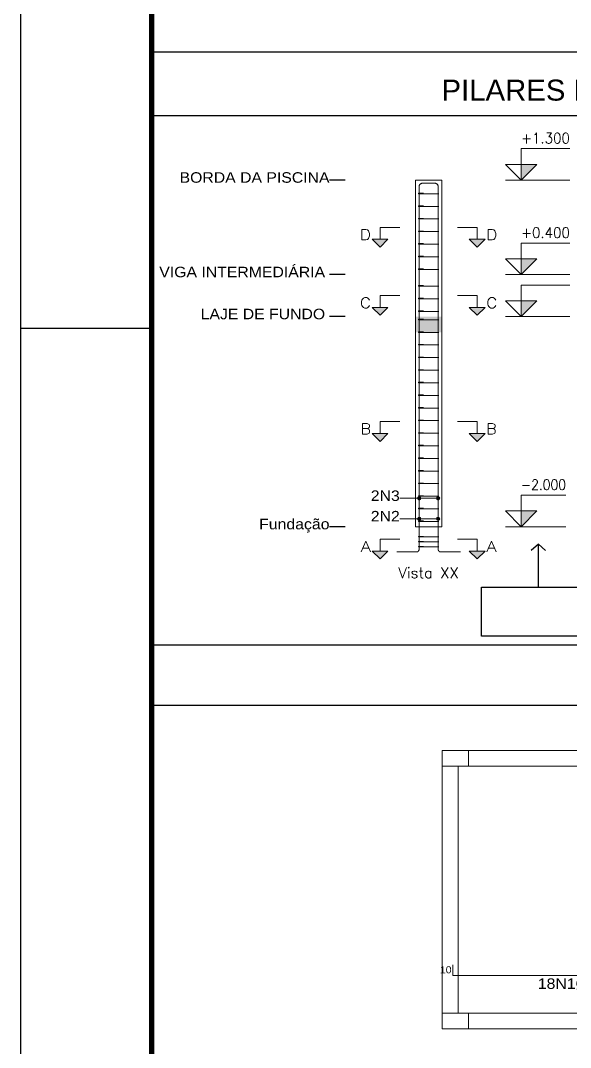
# Model space of a CAD drawing. Header units: centimetres. Extents: x 1386 to 1561, y 365 to 425.
# Drawn here: x 1476.57 to 1487.04, y 380.95 to 400.5 of the extents above; entities that cross this region are included whole.
import ezdxf
from ezdxf.enums import TextEntityAlignment as Align

# ---------------------------------------------------------------- set-up
doc = ezdxf.new("R2010")
doc.units = ezdxf.units.CM
for name, color, linetype, lineweight in [('ARM_LONGITUDINAL_Ø10', 33, 'Continuous', 9), ('ARM_LONGITUDINAL_Ø6_3', 31, 'Continuous', 9), ('ARM_TRANSVERSAL_Ø5', 120, 'Continuous', 9), ('CORTE_COTAS_DAS_PLANTAS', 4, 'Continuous', 9), ('CORTE_LINHAS_DA_TABELA_DE_DETALHE', 7, 'Continuous', 9), ('CORTE_PILAR_DE_CONCRETO', 1, 'Continuous', 9), ('CORTE_PISOS', 9, 'Continuous', 9), ('CORTE_SEGMENTOS_DE_CORTE_DE_SECOES', 12, 'Continuous', 9), ('CORTE_TEXTO_DAS_ELEVACOES_DOS_PILARES', 4, 'Continuous', 9), ('DT-Textos', 7, 'Continuous', 5), ('MUR_CARAS_HORMIGON', 5, 'Continuous', 9), ('PILAR_BETAO', 2, 'Continuous', 9), ('PILCP_ARM_LONG_LINHAS_DAS_ETIQUETAS_DAS_POSICOES_DE_ARMADURA_LONGITUDINAL', 106, 'Continuous', 9)]:
    doc.layers.add(name, color=color, linetype=linetype, lineweight=lineweight)
doc.layers.add('ARQ-FOLHA', color=7, linetype='Continuous')
doc.layers.add('PDF_Text', color=7, linetype='Continuous')
doc.styles.add('CYPETXT', font='romans__.ttf', dxfattribs={"height": 0.2})
doc.styles.add('PDF Arial', font='arial.ttf')
doc.styles.get("Standard").update_dxf_attribs({"font": 'arial.ttf'})

# ---------------------------------------------------------------- blocks, each defined once
blk = doc.blocks.new('FOLHA A1')
at = {"layer": 'ARQ-FOLHA'}
for p, q in [((0, 0), (0, -594)), ((0, -297), (25, -297))]:
    blk.add_line(p, q, dxfattribs=at)
at = {"layer": 'ARQ-FOLHA', "const_width": 1}
blk.add_lwpolyline([(25, -10), (25, -584), (831, -584), (831, -10), (25, -10)], dxfattribs=at)

msp = doc.modelspace()

# ---------------------------------------------------------------- hatches: boundary and pattern name
at = {"layer": 'CORTE_COTAS_DAS_PLANTAS'}
for points in [[(1486.1016, 397.4654), (1486.4016, 397.7654), (1486.1016, 397.7654)], [(1486.1016, 395.6654), (1486.4016, 395.9654), (1486.1016, 395.9654)], [(1486.1016, 394.8654), (1486.4016, 395.1654), (1486.1016, 395.1654)], [(1486.1016, 390.8654), (1486.4016, 391.1654), (1486.1016, 391.1654)]]:
    msp.add_hatch(color=256, dxfattribs=at).paths.add_polyline_path(points)
at = {"layer": 'CORTE_PISOS'}
for points in [[(1484.0906, 397.4654), (1484.5906, 397.4654), (1484.0906, 397.4654)], [(1484.0906, 395.6654), (1484.5906, 395.6654), (1484.0906, 395.6654)]]:
    msp.add_hatch(color=254, dxfattribs=at).paths.add_polyline_path(points, flags=0)
msp.add_hatch(color=254, dxfattribs=at).paths.add_polyline_path([(1484.0906, 394.5654), (1484.5906, 394.5654), (1484.5906, 394.8654), (1484.0906, 394.8654)])
at = {"layer": 'CORTE_SEGMENTOS_DE_CORTE_DE_SECOES'}
for points in [[(1483.2656, 396.3404), (1483.5656, 396.3404), (1483.4156, 396.1904)], [(1483.2656, 396.3404), (1483.5656, 396.3404), (1483.4156, 396.1904)], [(1485.1156, 396.3404), (1485.4156, 396.3404), (1485.2656, 396.1904)], [(1485.1156, 396.3404), (1485.4156, 396.3404), (1485.2656, 396.1904)], [(1483.2656, 395.0404), (1483.5656, 395.0404), (1483.4156, 394.8904)], [(1483.2656, 395.0404), (1483.5656, 395.0404), (1483.4156, 394.8904)], [(1485.1156, 395.0404), (1485.4156, 395.0404), (1485.2656, 394.8904)], [(1485.1156, 395.0404), (1485.4156, 395.0404), (1485.2656, 394.8904)], [(1483.2656, 392.6404), (1483.5656, 392.6404), (1483.4156, 392.4904)], [(1483.2656, 392.6404), (1483.5656, 392.6404), (1483.4156, 392.4904)], [(1485.1156, 392.6404), (1485.4156, 392.6404), (1485.2656, 392.4904)], [(1485.1156, 392.6404), (1485.4156, 392.6404), (1485.2656, 392.4904)], [(1483.2656, 390.4004), (1483.5656, 390.4004), (1483.4156, 390.2504)], [(1483.2656, 390.4004), (1483.5656, 390.4004), (1483.4156, 390.2504)], [(1485.1156, 390.4004), (1485.4156, 390.4004), (1485.2656, 390.2504)], [(1485.1156, 390.4004), (1485.4156, 390.4004), (1485.2656, 390.2504)]]:
    msp.add_hatch(color=256, dxfattribs=at).paths.add_polyline_path(points)
at = {"layer": 'PILCP_ARM_LONG_LINHAS_DAS_ETIQUETAS_DAS_POSICOES_DE_ARMADURA_LONGITUDINAL'}
h = msp.add_hatch(color=256, dxfattribs=at)
edge = h.paths.add_edge_path()
edge.add_arc((1484.1606, 391.4054), 0.032, 0, 360)
h = msp.add_hatch(color=256, dxfattribs=at)
edge = h.paths.add_edge_path()
edge.add_arc((1484.5206, 391.4054), 0.032, 0, 360)
h = msp.add_hatch(color=256, dxfattribs=at)
edge = h.paths.add_edge_path()
edge.add_arc((1484.1606, 391.0154), 0.032, 0, 360)
h = msp.add_hatch(color=256, dxfattribs=at)
edge = h.paths.add_edge_path()
edge.add_arc((1484.5206, 391.0154), 0.032, 0, 360)

# ---------------------------------------------------------------- linework, layer by layer
for p, q in [((1479.067, 399.9102), (1503.5152, 399.9102)), ((1479.1196, 398.6933), (1542.167, 398.6933)), ((1482.7526, 397.4654), (1482.4526, 397.4654)), ((1482.7526, 395.6654), (1482.4526, 395.6654)), ((1482.7526, 394.8654), (1482.4526, 394.8654)), ((1482.7526, 390.8654), (1482.4526, 390.8654)), ((1486.4339, 390.532), (1486.2938, 390.4106)), ((1486.4339, 389.7122), (1486.4339, 390.532)), ((1486.4339, 390.532), (1486.5671, 390.4133)), ((1479.067, 388.6129), (1542.1145, 388.6129)), ((1479.067, 387.4691), (1542.1145, 387.4691))]:
    msp.add_line(p, q)
msp.add_lwpolyline([(1485.3496, 389.7122), (1492.0273, 389.7122), (1492.0273, 388.7811), (1485.3496, 388.7811)], close=True)
at = {"layer": 'ARM_LONGITUDINAL_Ø10'}
for points in [[(1483.7363, 390.3854), (1484.1181, 390.3854), (1484.1218, 390.3856), (1484.1255, 390.3863), (1484.1291, 390.3874), (1484.1327, 390.389), (1484.1361, 390.391), (1484.1394, 390.3934), (1484.1425, 390.3962), (1484.1454, 390.3994), (1484.1481, 390.403), (1484.1506, 390.4068), (1484.1529, 390.411), (1484.1549, 390.4154), (1484.1566, 390.42), (1484.158, 390.4249), (1484.1591, 390.4299), (1484.1599, 390.435), (1484.1604, 390.4402), (1484.1606, 390.4454), (1484.1606, 397.3454), (1484.1608, 397.3506), (1484.1615, 397.3558), (1484.1626, 397.3609), (1484.1642, 397.3659), (1484.1662, 397.3708), (1484.1686, 397.3754), (1484.1714, 397.3798), (1484.1746, 397.384), (1484.1781, 397.3878), (1484.182, 397.3914), (1484.1861, 397.3945), (1484.1905, 397.3974), (1484.1951, 397.3998), (1484.2, 397.4018), (1484.2049, 397.4034), (1484.21, 397.4045), (1484.2152, 397.4052), (1484.2204, 397.4054), (1484.4607, 397.4054), (1484.466, 397.4052), (1484.4711, 397.4045), (1484.4762, 397.4034), (1484.4812, 397.4018), (1484.486, 397.3998), (1484.4907, 397.3974), (1484.4951, 397.3945), (1484.4992, 397.3914), (1484.5031, 397.3878), (1484.5066, 397.384), (1484.5098, 397.3798), (1484.5126, 397.3754), (1484.515, 397.3708), (1484.517, 397.3659), (1484.5186, 397.3609), (1484.5197, 397.3558), (1484.5204, 397.3506), (1484.5206, 397.3454), (1484.5206, 396.8863)], [(1483.7363, 390.3854), (1484.1181, 390.3854), (1484.1218, 390.3856), (1484.1255, 390.3863), (1484.1291, 390.3874), (1484.1327, 390.389), (1484.1361, 390.391), (1484.1394, 390.3934), (1484.1425, 390.3962), (1484.1454, 390.3994), (1484.1481, 390.403), (1484.1506, 390.4068), (1484.1529, 390.411), (1484.1549, 390.4154), (1484.1566, 390.42), (1484.158, 390.4249), (1484.1591, 390.4299), (1484.1599, 390.435), (1484.1604, 390.4402), (1484.1606, 390.4454), (1484.1606, 397.3454), (1484.1608, 397.3506), (1484.1615, 397.3558), (1484.1626, 397.3609), (1484.1642, 397.3659), (1484.1662, 397.3708), (1484.1686, 397.3754), (1484.1714, 397.3798), (1484.1746, 397.384), (1484.1781, 397.3878), (1484.182, 397.3914), (1484.1861, 397.3945), (1484.1905, 397.3974), (1484.1951, 397.3998), (1484.2, 397.4018), (1484.2049, 397.4034), (1484.21, 397.4045), (1484.2152, 397.4052), (1484.2204, 397.4054), (1484.4607, 397.4054), (1484.466, 397.4052), (1484.4711, 397.4045), (1484.4762, 397.4034), (1484.4812, 397.4018), (1484.486, 397.3998), (1484.4907, 397.3974), (1484.4951, 397.3945), (1484.4992, 397.3914), (1484.5031, 397.3878), (1484.5066, 397.384), (1484.5098, 397.3798), (1484.5126, 397.3754), (1484.515, 397.3708), (1484.517, 397.3659), (1484.5186, 397.3609), (1484.5197, 397.3558), (1484.5204, 397.3506), (1484.5206, 397.3454), (1484.5206, 396.8863)], [(1484.9448, 390.3854), (1484.563, 390.3854), (1484.5593, 390.3856), (1484.5556, 390.3863), (1484.552, 390.3874), (1484.5485, 390.389), (1484.5451, 390.391), (1484.5418, 390.3934), (1484.5387, 390.3962), (1484.5357, 390.3994), (1484.533, 390.403), (1484.5305, 390.4068), (1484.5282, 390.411), (1484.5263, 390.4154), (1484.5245, 390.42), (1484.5231, 390.4249), (1484.522, 390.4299), (1484.5212, 390.435), (1484.5207, 390.4402), (1484.5206, 390.4454), (1484.5206, 397.3454), (1484.5203, 397.3506), (1484.5197, 397.3558), (1484.5185, 397.3609), (1484.517, 397.3659), (1484.515, 397.3708), (1484.5126, 397.3754), (1484.5097, 397.3798), (1484.5066, 397.384), (1484.503, 397.3878), (1484.4992, 397.3914), (1484.495, 397.3945), (1484.4906, 397.3974), (1484.486, 397.3998), (1484.4812, 397.4018), (1484.4762, 397.4034), (1484.4711, 397.4045), (1484.4659, 397.4052), (1484.4607, 397.4054), (1484.2204, 397.4054), (1484.2152, 397.4052), (1484.21, 397.4045), (1484.2049, 397.4034), (1484.1999, 397.4018), (1484.1951, 397.3998), (1484.1905, 397.3974), (1484.1861, 397.3945), (1484.1819, 397.3914), (1484.1781, 397.3878), (1484.1746, 397.384), (1484.1714, 397.3798), (1484.1686, 397.3754), (1484.1662, 397.3708), (1484.1642, 397.3659), (1484.1626, 397.3609), (1484.1615, 397.3558), (1484.1608, 397.3506), (1484.1605, 397.3454), (1484.1605, 396.8863)], [(1484.9448, 390.3854), (1484.563, 390.3854), (1484.5593, 390.3856), (1484.5556, 390.3863), (1484.552, 390.3874), (1484.5485, 390.389), (1484.5451, 390.391), (1484.5418, 390.3934), (1484.5387, 390.3962), (1484.5357, 390.3994), (1484.533, 390.403), (1484.5305, 390.4068), (1484.5282, 390.411), (1484.5263, 390.4154), (1484.5245, 390.42), (1484.5231, 390.4249), (1484.522, 390.4299), (1484.5212, 390.435), (1484.5207, 390.4402), (1484.5206, 390.4454), (1484.5206, 397.3454), (1484.5203, 397.3506), (1484.5197, 397.3558), (1484.5185, 397.3609), (1484.517, 397.3659), (1484.515, 397.3708), (1484.5126, 397.3754), (1484.5097, 397.3798), (1484.5066, 397.384), (1484.503, 397.3878), (1484.4992, 397.3914), (1484.495, 397.3945), (1484.4906, 397.3974), (1484.486, 397.3998), (1484.4812, 397.4018), (1484.4762, 397.4034), (1484.4711, 397.4045), (1484.4659, 397.4052), (1484.4607, 397.4054), (1484.2204, 397.4054), (1484.2152, 397.4052), (1484.21, 397.4045), (1484.2049, 397.4034), (1484.1999, 397.4018), (1484.1951, 397.3998), (1484.1905, 397.3974), (1484.1861, 397.3945), (1484.1819, 397.3914), (1484.1781, 397.3878), (1484.1746, 397.384), (1484.1714, 397.3798), (1484.1686, 397.3754), (1484.1662, 397.3708), (1484.1642, 397.3659), (1484.1626, 397.3609), (1484.1615, 397.3558), (1484.1608, 397.3506), (1484.1605, 397.3454), (1484.1605, 396.8863)]]:
    msp.add_lwpolyline(points, dxfattribs=at)
at = {"layer": 'ARM_LONGITUDINAL_Ø6_3'}
msp.add_line((1484.8011, 382.3195), (1484.8011, 382.5195), dxfattribs=at)
msp.add_lwpolyline([(1484.8011, 382.3195), (1490.9611, 382.3195)], dxfattribs=at)
at = {"layer": 'ARM_TRANSVERSAL_Ø5'}
for points in [[(1484.2207, 397.2054), (1484.15, 397.2054), (1484.1484, 397.2054), (1484.1472, 397.2054), (1484.1463, 397.2054), (1484.1458, 397.2054), (1484.1467, 397.2054), (1484.1481, 397.2054), (1484.15, 397.2054), (1484.1522, 397.2054), (1484.1548, 397.2054), (1484.1576, 397.2054), (1484.1606, 397.2054), (1484.5206, 397.2054), (1484.5263, 397.2054), (1484.5312, 397.2054), (1484.5344, 397.2054), (1484.5356, 397.2054), (1484.5344, 397.2054), (1484.5312, 397.2054), (1484.5263, 397.2054), (1484.5206, 397.2054), (1484.1606, 397.2054), (1484.1548, 397.2054), (1484.15, 397.2054), (1484.1467, 397.2054), (1484.1456, 397.2054), (1484.1456, 397.2154), (1484.1459, 397.2154), (1484.1467, 397.2154), (1484.1481, 397.2154), (1484.15, 397.2154), (1484.1522, 397.2154), (1484.1548, 397.2154), (1484.1576, 397.2154), (1484.1606, 397.2154), (1484.1635, 397.2154), (1484.1663, 397.2154), (1484.1689, 397.2154), (1484.1712, 397.2154), (1484.2419, 397.2154)], [(1484.2207, 396.9654), (1484.15, 396.9654), (1484.1484, 396.9654), (1484.1472, 396.9654), (1484.1463, 396.9654), (1484.1458, 396.9654), (1484.1467, 396.9654), (1484.1481, 396.9654), (1484.15, 396.9654), (1484.1522, 396.9654), (1484.1548, 396.9654), (1484.1576, 396.9654), (1484.1606, 396.9654), (1484.5206, 396.9654), (1484.5263, 396.9654), (1484.5312, 396.9654), (1484.5344, 396.9654), (1484.5356, 396.9654), (1484.5344, 396.9654), (1484.5312, 396.9654), (1484.5263, 396.9654), (1484.5206, 396.9654), (1484.1606, 396.9654), (1484.1548, 396.9654), (1484.15, 396.9654), (1484.1467, 396.9654), (1484.1456, 396.9654), (1484.1456, 396.9754), (1484.1459, 396.9754), (1484.1467, 396.9754), (1484.1481, 396.9754), (1484.15, 396.9754), (1484.1522, 396.9754), (1484.1548, 396.9754), (1484.1576, 396.9754), (1484.1606, 396.9754), (1484.1635, 396.9754), (1484.1663, 396.9754), (1484.1689, 396.9754), (1484.1712, 396.9754), (1484.2419, 396.9754)], [(1484.2207, 396.7254), (1484.15, 396.7254), (1484.1484, 396.7254), (1484.1472, 396.7254), (1484.1463, 396.7254), (1484.1458, 396.7254), (1484.1467, 396.7254), (1484.1481, 396.7254), (1484.15, 396.7254), (1484.1522, 396.7254), (1484.1548, 396.7254), (1484.1576, 396.7254), (1484.1606, 396.7254), (1484.5206, 396.7254), (1484.5263, 396.7254), (1484.5312, 396.7254), (1484.5344, 396.7254), (1484.5356, 396.7254), (1484.5344, 396.7254), (1484.5312, 396.7254), (1484.5263, 396.7254), (1484.5206, 396.7254), (1484.1606, 396.7254), (1484.1548, 396.7254), (1484.15, 396.7254), (1484.1467, 396.7254), (1484.1456, 396.7254), (1484.1456, 396.7354), (1484.1459, 396.7354), (1484.1467, 396.7354), (1484.1481, 396.7354), (1484.15, 396.7354), (1484.1522, 396.7354), (1484.1548, 396.7354), (1484.1576, 396.7354), (1484.1606, 396.7354), (1484.1635, 396.7354), (1484.1663, 396.7354), (1484.1689, 396.7354), (1484.1712, 396.7354), (1484.2419, 396.7354)], [(1484.2207, 396.4854), (1484.15, 396.4854), (1484.1484, 396.4854), (1484.1472, 396.4854), (1484.1463, 396.4854), (1484.1458, 396.4854), (1484.1467, 396.4854), (1484.1481, 396.4854), (1484.15, 396.4854), (1484.1522, 396.4854), (1484.1548, 396.4854), (1484.1576, 396.4854), (1484.1606, 396.4854), (1484.5206, 396.4854), (1484.5263, 396.4854), (1484.5312, 396.4854), (1484.5344, 396.4854), (1484.5356, 396.4854), (1484.5344, 396.4854), (1484.5312, 396.4854), (1484.5263, 396.4854), (1484.5206, 396.4854), (1484.1606, 396.4854), (1484.1548, 396.4854), (1484.15, 396.4854), (1484.1467, 396.4854), (1484.1456, 396.4854), (1484.1456, 396.4954), (1484.1459, 396.4954), (1484.1467, 396.4954), (1484.1481, 396.4954), (1484.15, 396.4954), (1484.1522, 396.4954), (1484.1548, 396.4954), (1484.1576, 396.4954), (1484.1606, 396.4954), (1484.1635, 396.4954), (1484.1663, 396.4954), (1484.1689, 396.4954), (1484.1712, 396.4954), (1484.2419, 396.4954)], [(1484.2207, 396.2454), (1484.15, 396.2454), (1484.1484, 396.2454), (1484.1472, 396.2454), (1484.1463, 396.2454), (1484.1458, 396.2454), (1484.1467, 396.2454), (1484.1481, 396.2454), (1484.15, 396.2454), (1484.1522, 396.2454), (1484.1548, 396.2454), (1484.1576, 396.2454), (1484.1606, 396.2454), (1484.5206, 396.2454), (1484.5263, 396.2454), (1484.5312, 396.2454), (1484.5344, 396.2454), (1484.5356, 396.2454), (1484.5344, 396.2454), (1484.5312, 396.2454), (1484.5263, 396.2454), (1484.5206, 396.2454), (1484.1606, 396.2454), (1484.1548, 396.2454), (1484.15, 396.2454), (1484.1467, 396.2454), (1484.1456, 396.2454), (1484.1456, 396.2554), (1484.1459, 396.2554), (1484.1467, 396.2554), (1484.1481, 396.2554), (1484.15, 396.2554), (1484.1522, 396.2554), (1484.1548, 396.2554), (1484.1576, 396.2554), (1484.1606, 396.2554), (1484.1635, 396.2554), (1484.1663, 396.2554), (1484.1689, 396.2554), (1484.1712, 396.2554), (1484.2419, 396.2554)], [(1484.2207, 396.0054), (1484.15, 396.0054), (1484.1484, 396.0054), (1484.1472, 396.0054), (1484.1463, 396.0054), (1484.1458, 396.0054), (1484.1467, 396.0054), (1484.1481, 396.0054), (1484.15, 396.0054), (1484.1522, 396.0054), (1484.1548, 396.0054), (1484.1576, 396.0054), (1484.1606, 396.0054), (1484.5206, 396.0054), (1484.5263, 396.0054), (1484.5312, 396.0054), (1484.5344, 396.0054), (1484.5356, 396.0054), (1484.5344, 396.0054), (1484.5312, 396.0054), (1484.5263, 396.0054), (1484.5206, 396.0054), (1484.1606, 396.0054), (1484.1548, 396.0054), (1484.15, 396.0054), (1484.1467, 396.0054), (1484.1456, 396.0054), (1484.1456, 396.0154), (1484.1459, 396.0154), (1484.1467, 396.0154), (1484.1481, 396.0154), (1484.15, 396.0154), (1484.1522, 396.0154), (1484.1548, 396.0154), (1484.1576, 396.0154), (1484.1606, 396.0154), (1484.1635, 396.0154), (1484.1663, 396.0154), (1484.1689, 396.0154), (1484.1712, 396.0154), (1484.2419, 396.0154)], [(1484.2207, 395.7654), (1484.15, 395.7654), (1484.1484, 395.7654), (1484.1472, 395.7654), (1484.1463, 395.7654), (1484.1458, 395.7654), (1484.1467, 395.7654), (1484.1481, 395.7654), (1484.15, 395.7654), (1484.1522, 395.7654), (1484.1548, 395.7654), (1484.1576, 395.7654), (1484.1606, 395.7654), (1484.5206, 395.7654), (1484.5263, 395.7654), (1484.5312, 395.7654), (1484.5344, 395.7654), (1484.5356, 395.7654), (1484.5344, 395.7654), (1484.5312, 395.7654), (1484.5263, 395.7654), (1484.5206, 395.7654), (1484.1606, 395.7654), (1484.1548, 395.7654), (1484.15, 395.7654), (1484.1467, 395.7654), (1484.1456, 395.7654), (1484.1456, 395.7754), (1484.1459, 395.7754), (1484.1467, 395.7754), (1484.1481, 395.7754), (1484.15, 395.7754), (1484.1522, 395.7754), (1484.1548, 395.7754), (1484.1576, 395.7754), (1484.1606, 395.7754), (1484.1635, 395.7754), (1484.1663, 395.7754), (1484.1689, 395.7754), (1484.1712, 395.7754), (1484.2419, 395.7754)], [(1484.2207, 395.4454), (1484.15, 395.4454), (1484.1484, 395.4454), (1484.1472, 395.4454), (1484.1463, 395.4454), (1484.1458, 395.4454), (1484.1467, 395.4454), (1484.1481, 395.4454), (1484.15, 395.4454), (1484.1522, 395.4454), (1484.1548, 395.4454), (1484.1576, 395.4454), (1484.1606, 395.4454), (1484.5206, 395.4454), (1484.5263, 395.4454), (1484.5312, 395.4454), (1484.5344, 395.4454), (1484.5356, 395.4454), (1484.5344, 395.4454), (1484.5312, 395.4454), (1484.5263, 395.4454), (1484.5206, 395.4454), (1484.1606, 395.4454), (1484.1548, 395.4454), (1484.15, 395.4454), (1484.1467, 395.4454), (1484.1456, 395.4454), (1484.1456, 395.4554), (1484.1459, 395.4554), (1484.1467, 395.4554), (1484.1481, 395.4554), (1484.15, 395.4554), (1484.1522, 395.4554), (1484.1548, 395.4554), (1484.1576, 395.4554), (1484.1606, 395.4554), (1484.1635, 395.4554), (1484.1663, 395.4554), (1484.1689, 395.4554), (1484.1712, 395.4554), (1484.2419, 395.4554)], [(1484.2207, 395.2054), (1484.15, 395.2054), (1484.1484, 395.2054), (1484.1472, 395.2054), (1484.1463, 395.2054), (1484.1458, 395.2054), (1484.1467, 395.2054), (1484.1481, 395.2054), (1484.15, 395.2054), (1484.1522, 395.2054), (1484.1548, 395.2054), (1484.1576, 395.2054), (1484.1606, 395.2054), (1484.5206, 395.2054), (1484.5263, 395.2054), (1484.5312, 395.2054), (1484.5344, 395.2054), (1484.5356, 395.2054), (1484.5344, 395.2054), (1484.5312, 395.2054), (1484.5263, 395.2054), (1484.5206, 395.2054), (1484.1606, 395.2054), (1484.1548, 395.2054), (1484.15, 395.2054), (1484.1467, 395.2054), (1484.1456, 395.2054), (1484.1456, 395.2154), (1484.1459, 395.2154), (1484.1467, 395.2154), (1484.1481, 395.2154), (1484.15, 395.2154), (1484.1522, 395.2154), (1484.1548, 395.2154), (1484.1576, 395.2154), (1484.1606, 395.2154), (1484.1635, 395.2154), (1484.1663, 395.2154), (1484.1689, 395.2154), (1484.1712, 395.2154), (1484.2419, 395.2154)], [(1484.2207, 394.9654), (1484.15, 394.9654), (1484.1484, 394.9654), (1484.1472, 394.9654), (1484.1463, 394.9654), (1484.1458, 394.9654), (1484.1467, 394.9654), (1484.1481, 394.9654), (1484.15, 394.9654), (1484.1522, 394.9654), (1484.1548, 394.9654), (1484.1576, 394.9654), (1484.1606, 394.9654), (1484.5206, 394.9654), (1484.5263, 394.9654), (1484.5312, 394.9654), (1484.5344, 394.9654), (1484.5356, 394.9654), (1484.5344, 394.9654), (1484.5312, 394.9654), (1484.5263, 394.9654), (1484.5206, 394.9654), (1484.1606, 394.9654), (1484.1548, 394.9654), (1484.15, 394.9654), (1484.1467, 394.9654), (1484.1456, 394.9654), (1484.1456, 394.9754), (1484.1459, 394.9754), (1484.1467, 394.9754), (1484.1481, 394.9754), (1484.15, 394.9754), (1484.1522, 394.9754), (1484.1548, 394.9754), (1484.1576, 394.9754), (1484.1606, 394.9754), (1484.1635, 394.9754), (1484.1663, 394.9754), (1484.1689, 394.9754), (1484.1712, 394.9754), (1484.2419, 394.9754)], [(1484.2207, 394.8054), (1484.15, 394.8054), (1484.1484, 394.8054), (1484.1472, 394.8054), (1484.1463, 394.8054), (1484.1458, 394.8054), (1484.1467, 394.8054), (1484.1481, 394.8054), (1484.15, 394.8054), (1484.1522, 394.8054), (1484.1548, 394.8054), (1484.1576, 394.8054), (1484.1606, 394.8054), (1484.5206, 394.8054), (1484.5263, 394.8054), (1484.5312, 394.8054), (1484.5344, 394.8054), (1484.5356, 394.8054), (1484.5344, 394.8054), (1484.5312, 394.8054), (1484.5263, 394.8054), (1484.5206, 394.8054), (1484.1606, 394.8054), (1484.1548, 394.8054), (1484.15, 394.8054), (1484.1467, 394.8054), (1484.1456, 394.8054), (1484.1456, 394.8154), (1484.1459, 394.8154), (1484.1467, 394.8154), (1484.1481, 394.8154), (1484.15, 394.8154), (1484.1522, 394.8154), (1484.1548, 394.8154), (1484.1576, 394.8154), (1484.1606, 394.8154), (1484.1635, 394.8154), (1484.1663, 394.8154), (1484.1689, 394.8154), (1484.1712, 394.8154), (1484.2419, 394.8154)], [(1484.2207, 394.5654), (1484.15, 394.5654), (1484.1484, 394.5654), (1484.1472, 394.5654), (1484.1463, 394.5654), (1484.1458, 394.5654), (1484.1467, 394.5654), (1484.1481, 394.5654), (1484.15, 394.5654), (1484.1522, 394.5654), (1484.1548, 394.5654), (1484.1576, 394.5654), (1484.1606, 394.5654), (1484.5206, 394.5654), (1484.5263, 394.5654), (1484.5312, 394.5654), (1484.5344, 394.5654), (1484.5356, 394.5654), (1484.5344, 394.5654), (1484.5312, 394.5654), (1484.5263, 394.5654), (1484.5206, 394.5654), (1484.1606, 394.5654), (1484.1548, 394.5654), (1484.15, 394.5654), (1484.1467, 394.5654), (1484.1456, 394.5654), (1484.1456, 394.5754), (1484.1459, 394.5754), (1484.1467, 394.5754), (1484.1481, 394.5754), (1484.15, 394.5754), (1484.1522, 394.5754), (1484.1548, 394.5754), (1484.1576, 394.5754), (1484.1606, 394.5754), (1484.1635, 394.5754), (1484.1663, 394.5754), (1484.1689, 394.5754), (1484.1712, 394.5754), (1484.2419, 394.5754)], [(1484.2207, 394.3254), (1484.15, 394.3254), (1484.1484, 394.3254), (1484.1472, 394.3254), (1484.1463, 394.3254), (1484.1458, 394.3254), (1484.1467, 394.3254), (1484.1481, 394.3254), (1484.15, 394.3254), (1484.1522, 394.3254), (1484.1548, 394.3254), (1484.1576, 394.3254), (1484.1606, 394.3254), (1484.5206, 394.3254), (1484.5263, 394.3254), (1484.5312, 394.3254), (1484.5344, 394.3254), (1484.5356, 394.3254), (1484.5344, 394.3254), (1484.5312, 394.3254), (1484.5263, 394.3254), (1484.5206, 394.3254), (1484.1606, 394.3254), (1484.1548, 394.3254), (1484.15, 394.3254), (1484.1467, 394.3254), (1484.1456, 394.3254), (1484.1456, 394.3354), (1484.1459, 394.3354), (1484.1467, 394.3354), (1484.1481, 394.3354), (1484.15, 394.3354), (1484.1522, 394.3354), (1484.1548, 394.3354), (1484.1576, 394.3354), (1484.1606, 394.3354), (1484.1635, 394.3354), (1484.1663, 394.3354), (1484.1689, 394.3354), (1484.1712, 394.3354), (1484.2419, 394.3354)], [(1484.2207, 394.0854), (1484.15, 394.0854), (1484.1484, 394.0854), (1484.1472, 394.0854), (1484.1463, 394.0854), (1484.1458, 394.0854), (1484.1467, 394.0854), (1484.1481, 394.0854), (1484.15, 394.0854), (1484.1522, 394.0854), (1484.1548, 394.0854), (1484.1576, 394.0854), (1484.1606, 394.0854), (1484.5206, 394.0854), (1484.5263, 394.0854), (1484.5312, 394.0854), (1484.5344, 394.0854), (1484.5356, 394.0854), (1484.5344, 394.0854), (1484.5312, 394.0854), (1484.5263, 394.0854), (1484.5206, 394.0854), (1484.1606, 394.0854), (1484.1548, 394.0854), (1484.15, 394.0854), (1484.1467, 394.0854), (1484.1456, 394.0854), (1484.1456, 394.0954), (1484.1459, 394.0954), (1484.1467, 394.0954), (1484.1481, 394.0954), (1484.15, 394.0954), (1484.1522, 394.0954), (1484.1548, 394.0954), (1484.1576, 394.0954), (1484.1606, 394.0954), (1484.1635, 394.0954), (1484.1663, 394.0954), (1484.1689, 394.0954), (1484.1712, 394.0954), (1484.2419, 394.0954)], [(1484.2207, 393.8454), (1484.15, 393.8454), (1484.1484, 393.8454), (1484.1472, 393.8454), (1484.1463, 393.8454), (1484.1458, 393.8454), (1484.1467, 393.8454), (1484.1481, 393.8454), (1484.15, 393.8454), (1484.1522, 393.8454), (1484.1548, 393.8454), (1484.1576, 393.8454), (1484.1606, 393.8454), (1484.5206, 393.8454), (1484.5263, 393.8454), (1484.5312, 393.8454), (1484.5344, 393.8454), (1484.5356, 393.8454), (1484.5344, 393.8454), (1484.5312, 393.8454), (1484.5263, 393.8454), (1484.5206, 393.8454), (1484.1606, 393.8454), (1484.1548, 393.8454), (1484.15, 393.8454), (1484.1467, 393.8454), (1484.1456, 393.8454), (1484.1456, 393.8554), (1484.1459, 393.8554), (1484.1467, 393.8554), (1484.1481, 393.8554), (1484.15, 393.8554), (1484.1522, 393.8554), (1484.1548, 393.8554), (1484.1576, 393.8554), (1484.1606, 393.8554), (1484.1635, 393.8554), (1484.1663, 393.8554), (1484.1689, 393.8554), (1484.1712, 393.8554), (1484.2419, 393.8554)], [(1484.2207, 393.6054), (1484.15, 393.6054), (1484.1484, 393.6054), (1484.1472, 393.6054), (1484.1463, 393.6054), (1484.1458, 393.6054), (1484.1467, 393.6054), (1484.1481, 393.6054), (1484.15, 393.6054), (1484.1522, 393.6054), (1484.1548, 393.6054), (1484.1576, 393.6054), (1484.1606, 393.6054), (1484.5206, 393.6054), (1484.5263, 393.6054), (1484.5312, 393.6054), (1484.5344, 393.6054), (1484.5356, 393.6054), (1484.5344, 393.6054), (1484.5312, 393.6054), (1484.5263, 393.6054), (1484.5206, 393.6054), (1484.1606, 393.6054), (1484.1548, 393.6054), (1484.15, 393.6054), (1484.1467, 393.6054), (1484.1456, 393.6054), (1484.1456, 393.6154), (1484.1459, 393.6154), (1484.1467, 393.6154), (1484.1481, 393.6154), (1484.15, 393.6154), (1484.1522, 393.6154), (1484.1548, 393.6154), (1484.1576, 393.6154), (1484.1606, 393.6154), (1484.1635, 393.6154), (1484.1663, 393.6154), (1484.1689, 393.6154), (1484.1712, 393.6154), (1484.2419, 393.6154)], [(1484.2207, 393.3654), (1484.15, 393.3654), (1484.1484, 393.3654), (1484.1472, 393.3654), (1484.1463, 393.3654), (1484.1458, 393.3654), (1484.1467, 393.3654), (1484.1481, 393.3654), (1484.15, 393.3654), (1484.1522, 393.3654), (1484.1548, 393.3654), (1484.1576, 393.3654), (1484.1606, 393.3654), (1484.5206, 393.3654), (1484.5263, 393.3654), (1484.5312, 393.3654), (1484.5344, 393.3654), (1484.5356, 393.3654), (1484.5344, 393.3654), (1484.5312, 393.3654), (1484.5263, 393.3654), (1484.5206, 393.3654), (1484.1606, 393.3654), (1484.1548, 393.3654), (1484.15, 393.3654), (1484.1467, 393.3654), (1484.1456, 393.3654), (1484.1456, 393.3754), (1484.1459, 393.3754), (1484.1467, 393.3754), (1484.1481, 393.3754), (1484.15, 393.3754), (1484.1522, 393.3754), (1484.1548, 393.3754), (1484.1576, 393.3754), (1484.1606, 393.3754), (1484.1635, 393.3754), (1484.1663, 393.3754), (1484.1689, 393.3754), (1484.1712, 393.3754), (1484.2419, 393.3754)], [(1484.2207, 393.1254), (1484.15, 393.1254), (1484.1484, 393.1254), (1484.1472, 393.1254), (1484.1463, 393.1254), (1484.1458, 393.1254), (1484.1467, 393.1254), (1484.1481, 393.1254), (1484.15, 393.1254), (1484.1522, 393.1254), (1484.1548, 393.1254), (1484.1576, 393.1254), (1484.1606, 393.1254), (1484.5206, 393.1254), (1484.5263, 393.1254), (1484.5312, 393.1254), (1484.5344, 393.1254), (1484.5356, 393.1254), (1484.5344, 393.1254), (1484.5312, 393.1254), (1484.5263, 393.1254), (1484.5206, 393.1254), (1484.1606, 393.1254), (1484.1548, 393.1254), (1484.15, 393.1254), (1484.1467, 393.1254), (1484.1456, 393.1254), (1484.1456, 393.1354), (1484.1459, 393.1354), (1484.1467, 393.1354), (1484.1481, 393.1354), (1484.15, 393.1354), (1484.1522, 393.1354), (1484.1548, 393.1354), (1484.1576, 393.1354), (1484.1606, 393.1354), (1484.1635, 393.1354), (1484.1663, 393.1354), (1484.1689, 393.1354), (1484.1712, 393.1354), (1484.2419, 393.1354)], [(1484.2207, 392.8854), (1484.15, 392.8854), (1484.1484, 392.8854), (1484.1472, 392.8854), (1484.1463, 392.8854), (1484.1458, 392.8854), (1484.1467, 392.8854), (1484.1481, 392.8854), (1484.15, 392.8854), (1484.1522, 392.8854), (1484.1548, 392.8854), (1484.1576, 392.8854), (1484.1606, 392.8854), (1484.5206, 392.8854), (1484.5263, 392.8854), (1484.5312, 392.8854), (1484.5344, 392.8854), (1484.5356, 392.8854), (1484.5344, 392.8854), (1484.5312, 392.8854), (1484.5263, 392.8854), (1484.5206, 392.8854), (1484.1606, 392.8854), (1484.1548, 392.8854), (1484.15, 392.8854), (1484.1467, 392.8854), (1484.1456, 392.8854), (1484.1456, 392.8954), (1484.1459, 392.8954), (1484.1467, 392.8954), (1484.1481, 392.8954), (1484.15, 392.8954), (1484.1522, 392.8954), (1484.1548, 392.8954), (1484.1576, 392.8954), (1484.1606, 392.8954), (1484.1635, 392.8954), (1484.1663, 392.8954), (1484.1689, 392.8954), (1484.1712, 392.8954), (1484.2419, 392.8954)], [(1484.2207, 392.6454), (1484.15, 392.6454), (1484.1484, 392.6454), (1484.1472, 392.6454), (1484.1463, 392.6454), (1484.1458, 392.6454), (1484.1467, 392.6454), (1484.1481, 392.6454), (1484.15, 392.6454), (1484.1522, 392.6454), (1484.1548, 392.6454), (1484.1576, 392.6454), (1484.1606, 392.6454), (1484.5206, 392.6454), (1484.5263, 392.6454), (1484.5312, 392.6454), (1484.5344, 392.6454), (1484.5356, 392.6454), (1484.5344, 392.6454), (1484.5312, 392.6454), (1484.5263, 392.6454), (1484.5206, 392.6454), (1484.1606, 392.6454), (1484.1548, 392.6454), (1484.15, 392.6454), (1484.1467, 392.6454), (1484.1456, 392.6454), (1484.1456, 392.6554), (1484.1459, 392.6554), (1484.1467, 392.6554), (1484.1481, 392.6554), (1484.15, 392.6554), (1484.1522, 392.6554), (1484.1548, 392.6554), (1484.1576, 392.6554), (1484.1606, 392.6554), (1484.1635, 392.6554), (1484.1663, 392.6554), (1484.1689, 392.6554), (1484.1712, 392.6554), (1484.2419, 392.6554)], [(1484.2207, 392.4054), (1484.15, 392.4054), (1484.1484, 392.4054), (1484.1472, 392.4054), (1484.1463, 392.4054), (1484.1458, 392.4054), (1484.1467, 392.4054), (1484.1481, 392.4054), (1484.15, 392.4054), (1484.1522, 392.4054), (1484.1548, 392.4054), (1484.1576, 392.4054), (1484.1606, 392.4054), (1484.5206, 392.4054), (1484.5263, 392.4054), (1484.5312, 392.4054), (1484.5344, 392.4054), (1484.5356, 392.4054), (1484.5344, 392.4054), (1484.5312, 392.4054), (1484.5263, 392.4054), (1484.5206, 392.4054), (1484.1606, 392.4054), (1484.1548, 392.4054), (1484.15, 392.4054), (1484.1467, 392.4054), (1484.1456, 392.4054), (1484.1456, 392.4154), (1484.1459, 392.4154), (1484.1467, 392.4154), (1484.1481, 392.4154), (1484.15, 392.4154), (1484.1522, 392.4154), (1484.1548, 392.4154), (1484.1576, 392.4154), (1484.1606, 392.4154), (1484.1635, 392.4154), (1484.1663, 392.4154), (1484.1689, 392.4154), (1484.1712, 392.4154), (1484.2419, 392.4154)], [(1484.2207, 392.1654), (1484.15, 392.1654), (1484.1484, 392.1654), (1484.1472, 392.1654), (1484.1463, 392.1654), (1484.1458, 392.1654), (1484.1467, 392.1654), (1484.1481, 392.1654), (1484.15, 392.1654), (1484.1522, 392.1654), (1484.1548, 392.1654), (1484.1576, 392.1654), (1484.1606, 392.1654), (1484.5206, 392.1654), (1484.5263, 392.1654), (1484.5312, 392.1654), (1484.5344, 392.1654), (1484.5356, 392.1654), (1484.5344, 392.1654), (1484.5312, 392.1654), (1484.5263, 392.1654), (1484.5206, 392.1654), (1484.1606, 392.1654), (1484.1548, 392.1654), (1484.15, 392.1654), (1484.1467, 392.1654), (1484.1456, 392.1654), (1484.1456, 392.1754), (1484.1459, 392.1754), (1484.1467, 392.1754), (1484.1481, 392.1754), (1484.15, 392.1754), (1484.1522, 392.1754), (1484.1548, 392.1754), (1484.1576, 392.1754), (1484.1606, 392.1754), (1484.1635, 392.1754), (1484.1663, 392.1754), (1484.1689, 392.1754), (1484.1712, 392.1754), (1484.2419, 392.1754)], [(1484.2207, 391.9254), (1484.15, 391.9254), (1484.1484, 391.9254), (1484.1472, 391.9254), (1484.1463, 391.9254), (1484.1458, 391.9254), (1484.1467, 391.9254), (1484.1481, 391.9254), (1484.15, 391.9254), (1484.1522, 391.9254), (1484.1548, 391.9254), (1484.1576, 391.9254), (1484.1606, 391.9254), (1484.5206, 391.9254), (1484.5263, 391.9254), (1484.5312, 391.9254), (1484.5344, 391.9254), (1484.5356, 391.9254), (1484.5344, 391.9254), (1484.5312, 391.9254), (1484.5263, 391.9254), (1484.5206, 391.9254), (1484.1606, 391.9254), (1484.1548, 391.9254), (1484.15, 391.9254), (1484.1467, 391.9254), (1484.1456, 391.9254), (1484.1456, 391.9354), (1484.1459, 391.9354), (1484.1467, 391.9354), (1484.1481, 391.9354), (1484.15, 391.9354), (1484.1522, 391.9354), (1484.1548, 391.9354), (1484.1576, 391.9354), (1484.1606, 391.9354), (1484.1635, 391.9354), (1484.1663, 391.9354), (1484.1689, 391.9354), (1484.1712, 391.9354), (1484.2419, 391.9354)], [(1484.2207, 391.6854), (1484.15, 391.6854), (1484.1484, 391.6854), (1484.1472, 391.6854), (1484.1463, 391.6854), (1484.1458, 391.6854), (1484.1467, 391.6854), (1484.1481, 391.6854), (1484.15, 391.6854), (1484.1522, 391.6854), (1484.1548, 391.6854), (1484.1576, 391.6854), (1484.1606, 391.6854), (1484.5206, 391.6854), (1484.5263, 391.6854), (1484.5312, 391.6854), (1484.5344, 391.6854), (1484.5356, 391.6854), (1484.5344, 391.6854), (1484.5312, 391.6854), (1484.5263, 391.6854), (1484.5206, 391.6854), (1484.1606, 391.6854), (1484.1548, 391.6854), (1484.15, 391.6854), (1484.1467, 391.6854), (1484.1456, 391.6854), (1484.1456, 391.6954), (1484.1459, 391.6954), (1484.1467, 391.6954), (1484.1481, 391.6954), (1484.15, 391.6954), (1484.1522, 391.6954), (1484.1548, 391.6954), (1484.1576, 391.6954), (1484.1606, 391.6954), (1484.1635, 391.6954), (1484.1663, 391.6954), (1484.1689, 391.6954), (1484.1712, 391.6954), (1484.2419, 391.6954)], [(1484.2207, 391.4454), (1484.15, 391.4454), (1484.1484, 391.4454), (1484.1472, 391.4454), (1484.1463, 391.4454), (1484.1458, 391.4454), (1484.1467, 391.4454), (1484.1481, 391.4454), (1484.15, 391.4454), (1484.1522, 391.4454), (1484.1548, 391.4454), (1484.1576, 391.4454), (1484.1606, 391.4454), (1484.5206, 391.4454), (1484.5263, 391.4454), (1484.5312, 391.4454), (1484.5344, 391.4454), (1484.5356, 391.4454), (1484.5344, 391.4454), (1484.5312, 391.4454), (1484.5263, 391.4454), (1484.5206, 391.4454), (1484.1606, 391.4454), (1484.1548, 391.4454), (1484.15, 391.4454), (1484.1467, 391.4454), (1484.1456, 391.4454), (1484.1456, 391.4554), (1484.1459, 391.4554), (1484.1467, 391.4554), (1484.1481, 391.4554), (1484.15, 391.4554), (1484.1522, 391.4554), (1484.1548, 391.4554), (1484.1576, 391.4554), (1484.1606, 391.4554), (1484.1635, 391.4554), (1484.1663, 391.4554), (1484.1689, 391.4554), (1484.1712, 391.4554), (1484.2419, 391.4554)], [(1484.2207, 391.2054), (1484.15, 391.2054), (1484.1484, 391.2054), (1484.1472, 391.2054), (1484.1463, 391.2054), (1484.1458, 391.2054), (1484.1467, 391.2054), (1484.1481, 391.2054), (1484.15, 391.2054), (1484.1522, 391.2054), (1484.1548, 391.2054), (1484.1576, 391.2054), (1484.1606, 391.2054), (1484.5206, 391.2054), (1484.5263, 391.2054), (1484.5312, 391.2054), (1484.5344, 391.2054), (1484.5356, 391.2054), (1484.5344, 391.2054), (1484.5312, 391.2054), (1484.5263, 391.2054), (1484.5206, 391.2054), (1484.1606, 391.2054), (1484.1548, 391.2054), (1484.15, 391.2054), (1484.1467, 391.2054), (1484.1456, 391.2054), (1484.1456, 391.2154), (1484.1459, 391.2154), (1484.1467, 391.2154), (1484.1481, 391.2154), (1484.15, 391.2154), (1484.1522, 391.2154), (1484.1548, 391.2154), (1484.1576, 391.2154), (1484.1606, 391.2154), (1484.1635, 391.2154), (1484.1663, 391.2154), (1484.1689, 391.2154), (1484.1712, 391.2154), (1484.2419, 391.2154)], [(1484.2207, 390.9654), (1484.15, 390.9654), (1484.1484, 390.9654), (1484.1472, 390.9654), (1484.1463, 390.9654), (1484.1458, 390.9654), (1484.1467, 390.9654), (1484.1481, 390.9654), (1484.15, 390.9654), (1484.1522, 390.9654), (1484.1548, 390.9654), (1484.1576, 390.9654), (1484.1606, 390.9654), (1484.5206, 390.9654), (1484.5263, 390.9654), (1484.5312, 390.9654), (1484.5344, 390.9654), (1484.5356, 390.9654), (1484.5344, 390.9654), (1484.5312, 390.9654), (1484.5263, 390.9654), (1484.5206, 390.9654), (1484.1606, 390.9654), (1484.1548, 390.9654), (1484.15, 390.9654), (1484.1467, 390.9654), (1484.1456, 390.9654), (1484.1456, 390.9754), (1484.1459, 390.9754), (1484.1467, 390.9754), (1484.1481, 390.9754), (1484.15, 390.9754), (1484.1522, 390.9754), (1484.1548, 390.9754), (1484.1576, 390.9754), (1484.1606, 390.9754), (1484.1635, 390.9754), (1484.1663, 390.9754), (1484.1689, 390.9754), (1484.1712, 390.9754), (1484.2419, 390.9754)], [(1484.2207, 390.6704), (1484.15, 390.6704), (1484.1484, 390.6704), (1484.1472, 390.6704), (1484.1463, 390.6704), (1484.1458, 390.6704), (1484.1467, 390.6704), (1484.1481, 390.6704), (1484.15, 390.6704), (1484.1522, 390.6704), (1484.1548, 390.6704), (1484.1576, 390.6704), (1484.1606, 390.6704), (1484.5206, 390.6704), (1484.5263, 390.6704), (1484.5312, 390.6704), (1484.5344, 390.6704), (1484.5356, 390.6704), (1484.5344, 390.6704), (1484.5312, 390.6704), (1484.5263, 390.6704), (1484.5206, 390.6704), (1484.1606, 390.6704), (1484.1548, 390.6704), (1484.15, 390.6704), (1484.1467, 390.6704), (1484.1456, 390.6704), (1484.1456, 390.6804), (1484.1459, 390.6804), (1484.1467, 390.6804), (1484.1481, 390.6804), (1484.15, 390.6804), (1484.1522, 390.6804), (1484.1548, 390.6804), (1484.1576, 390.6804), (1484.1606, 390.6804), (1484.1635, 390.6804), (1484.1663, 390.6804), (1484.1689, 390.6804), (1484.1712, 390.6804), (1484.2419, 390.6804)], [(1484.2207, 390.5754), (1484.15, 390.5754), (1484.1484, 390.5754), (1484.1472, 390.5754), (1484.1463, 390.5754), (1484.1458, 390.5754), (1484.1467, 390.5754), (1484.1481, 390.5754), (1484.15, 390.5754), (1484.1522, 390.5754), (1484.1548, 390.5754), (1484.1576, 390.5754), (1484.1606, 390.5754), (1484.5206, 390.5754), (1484.5263, 390.5754), (1484.5312, 390.5754), (1484.5344, 390.5754), (1484.5356, 390.5754), (1484.5344, 390.5754), (1484.5312, 390.5754), (1484.5263, 390.5754), (1484.5206, 390.5754), (1484.1606, 390.5754), (1484.1548, 390.5754), (1484.15, 390.5754), (1484.1467, 390.5754), (1484.1456, 390.5754), (1484.1456, 390.5854), (1484.1459, 390.5854), (1484.1467, 390.5854), (1484.1481, 390.5854), (1484.15, 390.5854), (1484.1522, 390.5854), (1484.1548, 390.5854), (1484.1576, 390.5854), (1484.1606, 390.5854), (1484.1635, 390.5854), (1484.1663, 390.5854), (1484.1689, 390.5854), (1484.1712, 390.5854), (1484.2419, 390.5854)], [(1484.2207, 390.4804), (1484.15, 390.4804), (1484.1484, 390.4804), (1484.1472, 390.4804), (1484.1463, 390.4804), (1484.1458, 390.4804), (1484.1467, 390.4804), (1484.1481, 390.4804), (1484.15, 390.4804), (1484.1522, 390.4804), (1484.1548, 390.4804), (1484.1576, 390.4804), (1484.1606, 390.4804), (1484.5206, 390.4804), (1484.5263, 390.4804), (1484.5312, 390.4804), (1484.5344, 390.4804), (1484.5356, 390.4804), (1484.5344, 390.4804), (1484.5312, 390.4804), (1484.5263, 390.4804), (1484.5206, 390.4804), (1484.1606, 390.4804), (1484.1548, 390.4804), (1484.15, 390.4804), (1484.1467, 390.4804), (1484.1456, 390.4804), (1484.1456, 390.4904), (1484.1459, 390.4904), (1484.1467, 390.4904), (1484.1481, 390.4904), (1484.15, 390.4904), (1484.1522, 390.4904), (1484.1548, 390.4904), (1484.1576, 390.4904), (1484.1606, 390.4904), (1484.1635, 390.4904), (1484.1663, 390.4904), (1484.1689, 390.4904), (1484.1712, 390.4904), (1484.2419, 390.4904)]]:
    msp.add_lwpolyline(points, dxfattribs=at)
at = {"layer": 'CORTE_COTAS_DAS_PLANTAS'}
for p, q in [((1485.8016, 397.4654), (1487.0316, 397.4654)), ((1485.8016, 395.6654), (1487.0316, 395.6654)), ((1485.8016, 394.8654), (1487.0316, 394.8654)), ((1485.8016, 390.8654), (1486.9566, 390.8654))]:
    msp.add_line(p, q, dxfattribs=at)
for points in [[(1486.1016, 397.7654), (1486.1016, 398.0654), (1487.0316, 398.0654)], [(1486.1016, 395.9654), (1486.1016, 396.2654), (1487.0316, 396.2654)], [(1486.1016, 395.1654), (1486.1016, 395.4654), (1487.0316, 395.4654)], [(1486.1016, 391.1654), (1486.1016, 391.4654), (1486.9566, 391.4654)]]:
    msp.add_lwpolyline(points, dxfattribs=at)
for points in [[(1486.1016, 397.4654), (1485.8016, 397.7654), (1486.1016, 397.7654), (1486.1016, 397.4654)], [(1486.1016, 397.4654), (1486.4016, 397.7654), (1486.1016, 397.7654)], [(1486.1016, 395.6654), (1485.8016, 395.9654), (1486.1016, 395.9654), (1486.1016, 395.6654)], [(1486.1016, 395.6654), (1486.4016, 395.9654), (1486.1016, 395.9654)], [(1486.1016, 394.8654), (1485.8016, 395.1654), (1486.1016, 395.1654), (1486.1016, 394.8654)], [(1486.1016, 394.8654), (1486.4016, 395.1654), (1486.1016, 395.1654)], [(1486.1016, 390.8654), (1485.8016, 391.1654), (1486.1016, 391.1654), (1486.1016, 390.8654)], [(1486.1016, 390.8654), (1486.4016, 391.1654), (1486.1016, 391.1654)]]:
    msp.add_lwpolyline(points, close=True, dxfattribs=at)
at = {"layer": 'CORTE_LINHAS_DA_TABELA_DE_DETALHE'}
msp.add_line((1479.1196, 398.6933), (1542.167, 398.6933), dxfattribs=at)
at = {"layer": 'CORTE_PILAR_DE_CONCRETO'}
for p, q in [((1484.0906, 395.6654), (1484.0906, 397.4654)), ((1484.0906, 397.4654), (1484.5906, 397.4654)), ((1484.5906, 395.6654), (1484.5906, 397.4654)), ((1484.0906, 394.8654), (1484.0906, 395.6654)), ((1484.5906, 394.8654), (1484.5906, 395.6654)), ((1484.0906, 390.8654), (1484.0906, 394.8654)), ((1484.5906, 390.8654), (1484.5906, 394.8654)), ((1484.0906, 390.8654), (1484.5906, 390.8654))]:
    msp.add_line(p, q, dxfattribs=at)
at = {"layer": 'CORTE_SEGMENTOS_DE_CORTE_DE_SECOES'}
for p, q in [((1483.4156, 396.5654), (1483.7906, 396.5654)), ((1483.4156, 396.5654), (1483.4156, 396.3404)), ((1483.4156, 396.5654), (1483.7906, 396.5654)), ((1483.4156, 396.5654), (1483.4156, 396.3404)), ((1485.2656, 396.5654), (1484.8906, 396.5654)), ((1485.2656, 396.5654), (1484.8906, 396.5654)), ((1485.2656, 396.5654), (1485.2656, 396.3404)), ((1485.2656, 396.5654), (1485.2656, 396.3404)), ((1483.4156, 395.2654), (1483.7906, 395.2654)), ((1483.4156, 395.2654), (1483.4156, 395.0404)), ((1483.4156, 395.2654), (1483.7906, 395.2654)), ((1483.4156, 395.2654), (1483.4156, 395.0404)), ((1485.2656, 395.2654), (1484.8906, 395.2654)), ((1485.2656, 395.2654), (1484.8906, 395.2654)), ((1485.2656, 395.2654), (1485.2656, 395.0404)), ((1485.2656, 395.2654), (1485.2656, 395.0404)), ((1483.4156, 392.8654), (1483.7906, 392.8654)), ((1483.4156, 392.8654), (1483.4156, 392.6404)), ((1483.4156, 392.8654), (1483.7906, 392.8654)), ((1483.4156, 392.8654), (1483.4156, 392.6404)), ((1485.2656, 392.8654), (1484.8906, 392.8654)), ((1485.2656, 392.8654), (1484.8906, 392.8654)), ((1485.2656, 392.8654), (1485.2656, 392.6404)), ((1485.2656, 392.8654), (1485.2656, 392.6404)), ((1483.4156, 390.6254), (1483.7906, 390.6254)), ((1483.4156, 390.6254), (1483.4156, 390.4004)), ((1483.4156, 390.6254), (1483.7906, 390.6254)), ((1483.4156, 390.6254), (1483.4156, 390.4004)), ((1485.2656, 390.6254), (1484.8906, 390.6254)), ((1485.2656, 390.6254), (1484.8906, 390.6254)), ((1485.2656, 390.6254), (1485.2656, 390.4004)), ((1485.2656, 390.6254), (1485.2656, 390.4004))]:
    msp.add_line(p, q, dxfattribs=at)
for points in [[(1483.2656, 396.3404), (1483.5656, 396.3404), (1483.4156, 396.1904)], [(1483.2656, 396.3404), (1483.5656, 396.3404), (1483.4156, 396.1904)], [(1485.1156, 396.3404), (1485.4156, 396.3404), (1485.2656, 396.1904)], [(1485.1156, 396.3404), (1485.4156, 396.3404), (1485.2656, 396.1904)], [(1483.2656, 395.0404), (1483.5656, 395.0404), (1483.4156, 394.8904)], [(1483.2656, 395.0404), (1483.5656, 395.0404), (1483.4156, 394.8904)], [(1485.1156, 395.0404), (1485.4156, 395.0404), (1485.2656, 394.8904)], [(1485.1156, 395.0404), (1485.4156, 395.0404), (1485.2656, 394.8904)], [(1483.2656, 392.6404), (1483.5656, 392.6404), (1483.4156, 392.4904)], [(1483.2656, 392.6404), (1483.5656, 392.6404), (1483.4156, 392.4904)], [(1485.1156, 392.6404), (1485.4156, 392.6404), (1485.2656, 392.4904)], [(1485.1156, 392.6404), (1485.4156, 392.6404), (1485.2656, 392.4904)], [(1483.2656, 390.4004), (1483.5656, 390.4004), (1483.4156, 390.2504)], [(1483.2656, 390.4004), (1483.5656, 390.4004), (1483.4156, 390.2504)], [(1485.1156, 390.4004), (1485.4156, 390.4004), (1485.2656, 390.2504)], [(1485.1156, 390.4004), (1485.4156, 390.4004), (1485.2656, 390.2504)]]:
    msp.add_lwpolyline(points, close=True, dxfattribs=at)
at = {"layer": 'MUR_CARAS_HORMIGON'}
for p, q in [((1485.1011, 386.6033), (1491.0171, 386.6033)), ((1484.6011, 381.6033), (1484.6011, 386.3033)), ((1484.9011, 381.6033), (1484.9011, 386.3033)), ((1485.1011, 386.3033), (1490.7671, 386.3033)), ((1485.1011, 381.6034), (1490.8671, 381.6035)), ((1485.1011, 381.3034), (1490.7671, 381.3035))]:
    msp.add_line(p, q, dxfattribs=at)
at = {"layer": 'PILAR_BETAO'}
for points in [[(1484.6011, 386.3033), (1485.1011, 386.3033), (1485.1011, 386.6033), (1484.6011, 386.6033), (1484.6011, 386.3033)], [(1484.6011, 381.3033), (1485.1011, 381.3033), (1485.1011, 381.6033), (1484.6011, 381.6033), (1484.6011, 381.3033)]]:
    msp.add_lwpolyline(points, close=True, dxfattribs=at)
at = {"layer": 'PILCP_ARM_LONG_LINHAS_DAS_ETIQUETAS_DAS_POSICOES_DE_ARMADURA_LONGITUDINAL'}
for points in [[(1484.5206, 391.4054), (1483.7906, 391.4054)], [(1484.5206, 391.0154), (1483.7906, 391.0154)]]:
    msp.add_lwpolyline(points, dxfattribs=at)
for centre in [(1484.1606, 391.4054), (1484.5206, 391.4054), (1484.1606, 391.0154), (1484.5206, 391.0154)]:
    msp.add_circle(centre, 0.032, dxfattribs=at)

# ---------------------------------------------------------------- block references
at = {"layer": 'ARQ-FOLHA', "xscale": 0.1, "yscale": 0.1, "zscale": 0.1}
msp.add_blockref('FOLHA A1', (1476.567, 424.3468), dxfattribs=at)

# ---------------------------------------------------------------- texts
at = {"layer": 'CORTE_COTAS_DAS_PLANTAS', "style": 'CYPETXT'}
for s, width, p, p2 in [('+1.300', 0.831645, (1486.1016, 398.1654), (1487.0316, 398.1654)), ('+0.400', 0.831645, (1486.1016, 396.3654), (1487.0316, 396.3654)), ('-2.000', 0.764577, (1486.1016, 391.5654), (1486.9566, 391.5654))]:
    msp.add_text(s, height=0.2, dxfattribs=dict(at, width=width)).set_placement(p, p2, align=Align.FIT)
at = {"layer": 'CORTE_SEGMENTOS_DE_CORTE_DE_SECOES', "style": 'CYPETXT'}
for s, width, p, p2 in [('D', 1.068765, (1483.0296, 396.3279), (1483.2456, 396.3279)), ('D', 1.068765, (1483.0296, 396.3279), (1483.2456, 396.3279)), ('D', 1.068765, (1485.4356, 396.3279), (1485.6516, 396.3279)), ('D', 1.068765, (1485.4356, 396.3279), (1485.6516, 396.3279)), ('C', 0.90069, (1483.0296, 395.0279), (1483.2456, 395.0279)), ('C', 0.90069, (1483.0296, 395.0279), (1483.2456, 395.0279)), ('C', 0.90069, (1485.4356, 395.0279), (1485.6516, 395.0279)), ('C', 0.90069, (1485.4356, 395.0279), (1485.6516, 395.0279)), ('B', 0.838142, (1483.0446, 392.6279), (1483.2456, 392.6279)), ('B', 0.838142, (1483.0446, 392.6279), (1483.2456, 392.6279)), ('B', 0.838142, (1485.4356, 392.6279), (1485.6366, 392.6279)), ('B', 0.838142, (1485.4356, 392.6279), (1485.6366, 392.6279)), ('A', 1.156168, (1483.0446, 390.3879), (1483.2456, 390.3879)), ('A', 1.156168, (1483.0446, 390.3879), (1483.2456, 390.3879)), ('A', 1.156168, (1485.4356, 390.3879), (1485.6366, 390.3879)), ('A', 1.156168, (1485.4356, 390.3879), (1485.6366, 390.3879))]:
    msp.add_text(s, height=0.2, dxfattribs=dict(at, width=width)).set_placement(p, p2, align=Align.FIT)
at = {"layer": 'CORTE_TEXTO_DAS_ELEVACOES_DOS_PILARES', "style": 'CYPETXT', "width": 0.879844}
msp.add_text('Vista XX', height=0.2, dxfattribs=at).set_placement((1483.7661, 389.8854), (1484.9151, 389.8854), align=Align.FIT)
at = {"layer": 'DT-Textos'}
for s, height, width, p, p2 in [('BORDA DA PISCINA', 0.2, 1.075604, (1479.5966, 397.4154), (1482.4526, 397.4154)), ('VIGA INTERMEDIÁRIA ', 0.2, 1.076789, (1479.2096, 395.6154), (1482.4526, 395.6154)), ('LAJE DE FUNDO ', 0.2, 1.075312, (1479.9986, 394.8154), (1482.4526, 394.8154)), ('2N3', 0.2, 1.076966, (1483.2386, 391.3554), (1483.7906, 391.3554)), ('2N2', 0.2, 1.076966, (1483.2386, 390.9654), (1483.7906, 390.9654)), ('Fundação', 0.2, 1.079101, (1481.1116, 390.8154), (1482.4526, 390.8154)), ('10', 0.13333, 1.081159, (1484.5536, 382.3605), (1484.7776, 382.3605)), ('18N1%%C6.3c/13 C=330', 0.2, 1.078028, (1486.4201, 382.0629), (1489.3421, 382.0629))]:
    msp.add_text(s, height=height, dxfattribs=dict(at, width=width)).set_placement(p, p2, align=Align.FIT)
at = {"layer": 'PDF_Text', "insert": (1484.5856, 398.9734), "char_height": 0.4, "attachment_point": 7, "style": 'PDF Arial'}
msp.add_mtext('PILARES P1=P2=P3=P4=P5=P6=P7=P8', dxfattribs=at)

doc.saveas('drawing.dxf')
